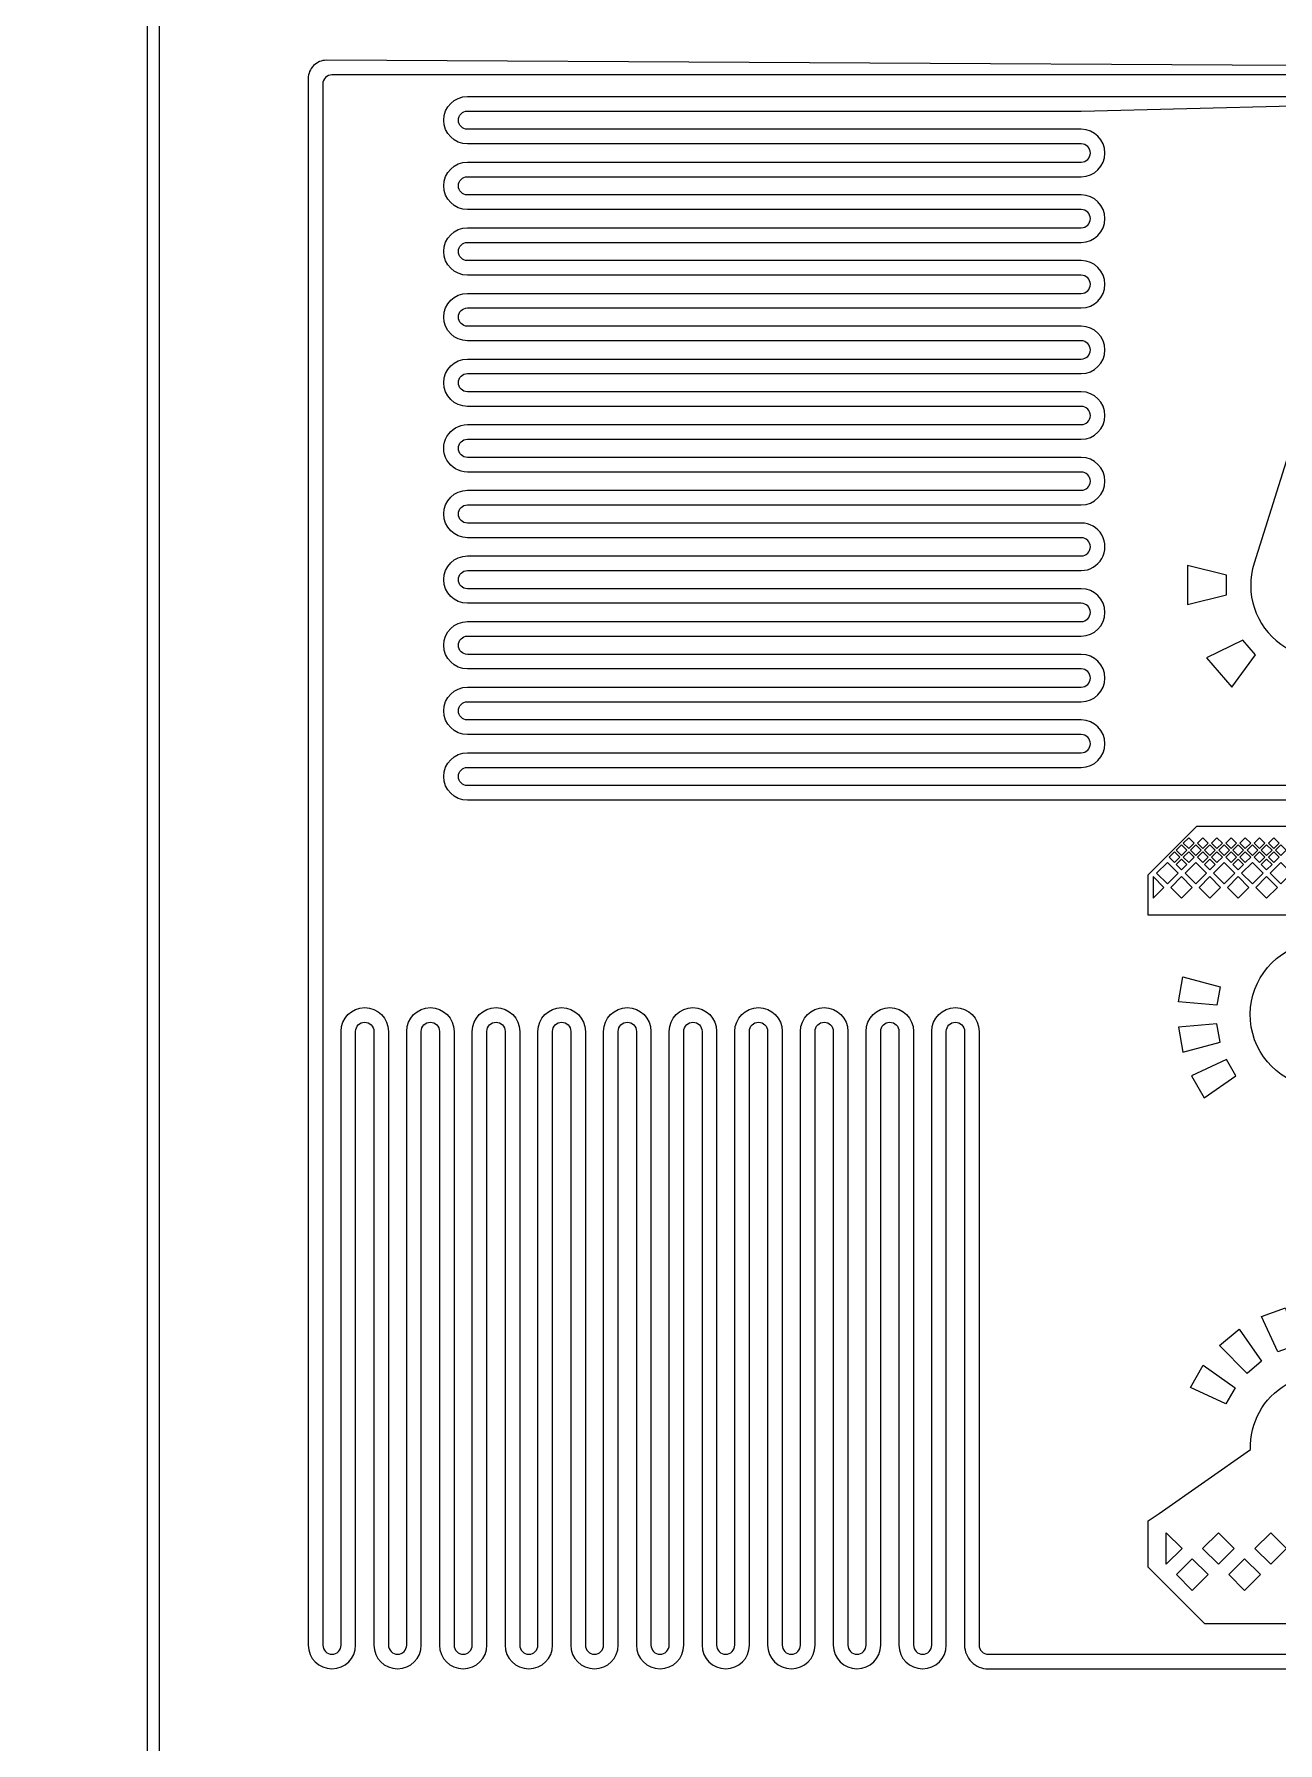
# Model space of a CAD drawing. Header units: inches. Extents: x -43479 to 56521, y -44741 to 59530.
# Drawn here: x -3970 to 6263, y 21625 to 35684 of the extents above; entities that cross this region are included whole.
import ezdxf

# ---------------------------------------------------------------- set-up
doc = ezdxf.new("R2010")
doc.units = ezdxf.units.IN
doc.header["$MEASUREMENT"] = 0

# ---------------------------------------------------------------- blocks, each defined once
blk = doc.blocks.new('kanishk_spiralEditV1')
for points in [[(5382, 5173), (-2565, 5131, -0.415752), (-2715, 5281), (-2715, 13121), (-2715, 18171, -1), (-2325, 18171), (-2325, 13121, 1), (-2175, 13121), (-2175, 18171, -1), (-1785, 18171), (-1785, 13121, 1), (-1635, 13121), (-1635, 18171, -1), (-1245, 18171), (-1245, 13121, 1), (-1095, 13121), (-1095, 18171, -1), (-705, 18171), (-705, 13121, 1), (-555, 13121), (-555, 18171, -1), (-165, 18171), (-165, 13121, 1), (-15, 13121), (-15, 18171, -1), (375, 18171), (375, 13121, 1), (525, 13121), (525, 18171, -1), (915, 18171), (915, 13121, 1), (1065, 13121), (1065, 18171, -1), (1455, 18171), (1455, 13121, 1), (1605, 13121), (1605, 18171, -1), (1995, 18171), (1995, 13121, 1), (2145, 13121), (2145, 18171, -1), (2535, 18171), (2535, 13121, 1), (2685, 13121), (2685, 18171, -0.414214), (2880, 18366), (8395, 18366, -0.414214)], [(5837, 12417, 5.841547), (5437, 12417)], [(5537, 11219), (3645, 11219), (-1405, 11219, 1), (-1405, 10829), (3645, 10829, -1), (3645, 10679), (-1405, 10679, 1), (-1405, 10289), (3645, 10289, -1), (3645, 10139), (-1405, 10139, 1), (-1405, 9749), (3645, 9749, -1), (3645, 9599), (-1405, 9599, 1), (-1405, 9209), (3645, 9209, -1), (3645, 9059), (-1405, 9059, 1), (-1405, 8669), (3645, 8669, -1), (3645, 8519), (-1405, 8519, 1), (-1405, 8129), (3645, 8129, -1), (3645, 7979), (-1405, 7979, 1), (-1405, 7589), (3645, 7589, -1), (3645, 7439), (-1405, 7439, 1), (-1405, 7049), (3645, 7049, -1), (3645, 6899), (-1405, 6899, 1), (-1405, 6509), (3645, 6509, -1), (3645, 6359), (-1405, 6359, 1), (-1405, 5969), (3645, 5969, -1), (3645, 5819), (-1405, 5819, 1), (-1405, 5429), (3645, 5429), (5365, 5429)], [(5364, 5251), (-2520, 5251, -0.414214), (-2595, 5326), (-2595, 13121), (-2595, 18171, -1), (-2445, 18171), (-2445, 13121, 1), (-2055, 13121), (-2055, 18171, -1), (-1905, 18171), (-1905, 13121, 1), (-1515, 13121), (-1515, 18171, -1), (-1365, 18171), (-1365, 13121, 1), (-975, 13121), (-975, 18171, -1), (-825, 18171), (-825, 13121, 1), (-435, 13121), (-435, 18171, -1), (-285, 18171), (-285, 13121, 1), (105, 13121), (105, 18171, -1), (255, 18171), (255, 13121, 1), (645, 13121), (645, 18171, -1), (795, 18171), (795, 13121, 1), (1185, 13121), (1185, 18171, -1), (1335, 18171), (1335, 13121, 1), (1725, 13121), (1725, 18171, -1), (1875, 18171), (1875, 13121, 1), (2265, 13121), (2265, 18171, -1), (2415, 18171), (2415, 13121, 1), (2805, 13121), (2805, 18171, -0.414214), (2880, 18246), (5525, 18246)], [(5525, 17996), (4749, 17996), (4663, 17996), (4197, 17530), (4197, 17149), (4285, 17087), (5037, 16561, 1.029782), (6237, 16561)], [(5579, 7649), (5067, 9269, -1.364734), (6211, 9269)], [(7629, 11099), (3645, 11099), (-1405, 11099, 1), (-1405, 10949), (3645, 10949, -1), (3645, 10559), (-1405, 10559, 1), (-1405, 10409), (3645, 10409, -1), (3645, 10019), (-1405, 10019, 1), (-1405, 9869), (3645, 9869, -1), (3645, 9479), (-1405, 9479, 1), (-1405, 9329), (3645, 9329, -1), (3645, 8939), (-1405, 8939, 1), (-1405, 8789), (3645, 8789, -1), (3645, 8399), (-1405, 8399, 1), (-1405, 8249), (3645, 8249, -1), (3645, 7859), (-1405, 7859, 1), (-1405, 7709), (3645, 7709, -1), (3645, 7319), (-1405, 7319, 1), (-1405, 7169), (3645, 7169, -1), (3645, 6779), (-1405, 6779, 1), (-1405, 6629), (3645, 6629, -1), (3645, 6239), (-1405, 6239, 1), (-1405, 6089), (3645, 6089, -1), (3645, 5699), (-1405, 5699, 1), (-1405, 5549), (3645, 5549), (5383, 5507)]]:
    blk.add_lwpolyline(points, format="xyb")
for points in [[(5437, 12165), (5014, 12165), (4197, 12165), (4197, 12065), (4197, 11832), (4595, 11433), (5070, 11433), (5537, 11433)], [(4484, 11572), (4529, 11528), (4573, 11572), (4529, 11617), (4484, 11572)], [(4601, 11572), (4645, 11528), (4690, 11572), (4645, 11617), (4601, 11572)], [(4718, 11572), (4762, 11528), (4806, 11572), (4762, 11617), (4718, 11572)], [(4923, 11572), (4879, 11617), (4834, 11572), (4879, 11528), (4923, 11572)], [(5040, 11572), (4995, 11617), (4951, 11572), (4995, 11528), (5040, 11572)], [(5156, 11572), (5112, 11617), (5068, 11572), (5112, 11528), (5156, 11572)], [(5273, 11572), (5229, 11617), (5185, 11572), (5229, 11528), (5273, 11572)]]:
    blk.add_lwpolyline(points)
for points in [[(4559, 17721), (4429, 17591), (4559, 17460), (4690, 17591)], [(4859, 17591), (4989, 17460), (5119, 17591), (4989, 17721)], [(4475, 17376), (4344, 17506), (4344, 17246)], [(4644, 17376), (4774, 17246), (4904, 17376), (4774, 17506)], [(5204, 17506), (5074, 17376), (5204, 17246), (5334, 17376)], [(4835, 16187), (4543, 16050), (4648, 15868), (4912, 16053)], [(5011, 15935), (4784, 15707), (4945, 15572), (5129, 15836)], [(5263, 15758), (5127, 15467), (5325, 15395), (5408, 15706)], [(4917, 13486), (4841, 13353), (4551, 13488), (4656, 13669)], [(4788, 13209), (4762, 13059), (4444, 13086), (4480, 13292)], [(4788, 12755), (4762, 12905), (4444, 12878), (4480, 12672)], [(4325, 11937), (4237, 11848), (4237, 12025)], [(4470, 11848), (4382, 11937), (4470, 12025), (4559, 11937)], [(4615, 11937), (4704, 12025), (4792, 11937), (4704, 11848)], [(4937, 11848), (4849, 11937), (4937, 12025), (5025, 11937)], [(5082, 11937), (5170, 12025), (5259, 11937), (5170, 11848)], [(4442, 11820), (4354, 11731), (4265, 11820), (4354, 11908)], [(4587, 11731), (4499, 11820), (4587, 11908), (4675, 11820)], [(4909, 11820), (4820, 11731), (4732, 11820), (4820, 11908)], [(5142, 11820), (5054, 11731), (4965, 11820), (5054, 11908)], [(5375, 11820), (5287, 11731), (5199, 11820), (5287, 11908)], [(4412, 11733), (4456, 11689), (4412, 11645), (4368, 11689)], [(4470, 11792), (4515, 11747), (4470, 11703), (4426, 11747)], [(4470, 11675), (4515, 11631), (4470, 11587), (4426, 11631)], [(4529, 11733), (4573, 11689), (4529, 11645), (4484, 11689)], [(4587, 11675), (4631, 11631), (4587, 11587), (4543, 11631)], [(4645, 11733), (4690, 11689), (4645, 11645), (4601, 11689)], [(4704, 11792), (4748, 11747), (4704, 11703), (4659, 11747)], [(4704, 11675), (4748, 11631), (4704, 11587), (4659, 11631)], [(4762, 11733), (4806, 11689), (4762, 11645), (4718, 11689)], [(4820, 11675), (4865, 11631), (4820, 11587), (4776, 11631)], [(4879, 11733), (4923, 11689), (4879, 11645), (4834, 11689)], [(4937, 11792), (4981, 11747), (4937, 11703), (4893, 11747)], [(4937, 11675), (4981, 11631), (4937, 11587), (4893, 11631)], [(4995, 11733), (5040, 11689), (4995, 11645), (4951, 11689)], [(5054, 11675), (5098, 11631), (5054, 11587), (5010, 11631)], [(5112, 11733), (5156, 11689), (5112, 11645), (5068, 11689)], [(5170, 11792), (5215, 11747), (5170, 11703), (5126, 11747)], [(5170, 11675), (5215, 11631), (5170, 11587), (5126, 11631)], [(5229, 11733), (5273, 11689), (5229, 11645), (5185, 11689)], [(5287, 11675), (5331, 11631), (5287, 11587), (5243, 11631)], [(4885, 10290), (5078, 10024), (5026, 9963), (4974, 9902), (4677, 10047), (4781, 10168)], [(4519, 9448), (4519, 9608), (4839, 9528), (4839, 9448), (4839, 9368), (4519, 9288)]]:
    blk.add_lwpolyline(points, close=True)

msp = doc.modelspace()

# ---------------------------------------------------------------- linework, layer by layer
for points in [[(-3038, 20916), (-3038, 30694), (-3038, 43141)], [(-2938, 20916), (-2938, 30694), (-2938, 43141)]]:
    msp.add_lwpolyline(points)
msp.add_circle((6521, 9530), 50000)

# ---------------------------------------------------------------- block references
at = {"xscale": -1, "rotation": 180}
msp.add_blockref('kanishk_spiralEditV1', (1000, 40600), dxfattribs=at)

doc.saveas('drawing.dxf')
